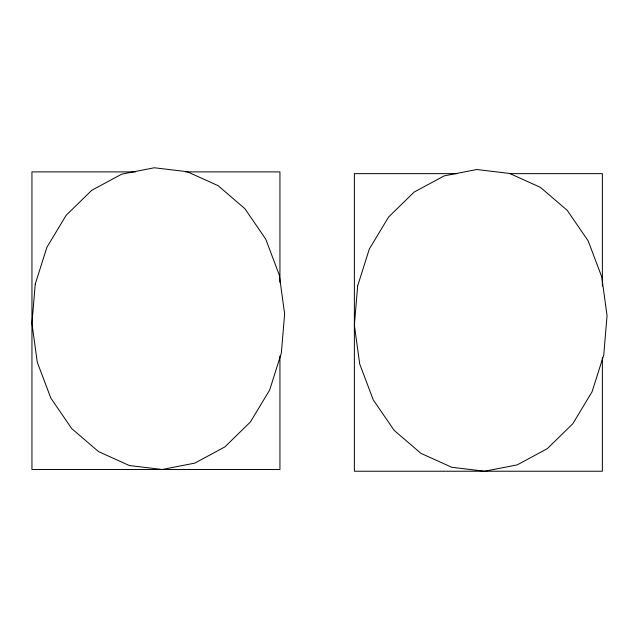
<?xml version="1.0" encoding="UTF-8"?>
<svg xmlns="http://www.w3.org/2000/svg" width="639" height="639" viewBox="0 0 639 639"><rect width="100%" height="100%" fill="white"/><g stroke="black" fill="none" stroke-linecap="round" stroke-linejoin="round"><path stroke-width="0.96" d="M135.532 171.891L31.95 171.891L31.95 469.481L279.938 469.481L279.938 356.019M185.326 171.891L279.938 171.891L279.938 282.366M456.957 173.64L354.373 173.64L354.373 471.231L602.361 471.231L602.361 357.768M509.738 173.64L602.361 173.64L602.361 286.104M35.241 284.115L31.95 323.318L37.27 362.201L50.84 398.121L71.736 428.617L98.526 451.613L129.39 465.551L162.218 469.481L194.783 463.123L224.864 446.925L250.4 421.98L269.666 389.99L281.336 353.135L284.627 313.933L279.307 275.05L265.736 239.13L244.841 208.633L218.051 185.637L187.187 171.699L154.358 167.769L121.793 174.127L91.712 190.326L66.176 215.271L46.911 247.261L35.241 284.115M357.664 285.865L354.373 325.067L359.693 363.95L373.264 399.87L394.159 430.366L420.949 453.363L451.813 467.301L484.642 471.231L517.207 464.873L547.288 448.674L572.824 423.729L592.089 391.739L603.759 354.885L607.05 315.682L601.73 276.799L588.16 240.879L567.264 210.383L540.474 187.387L509.61 173.449L476.782 169.519L444.217 175.877L414.136 192.075L388.6 217.02L369.334 249.01L357.664 285.865"/></g></svg>
